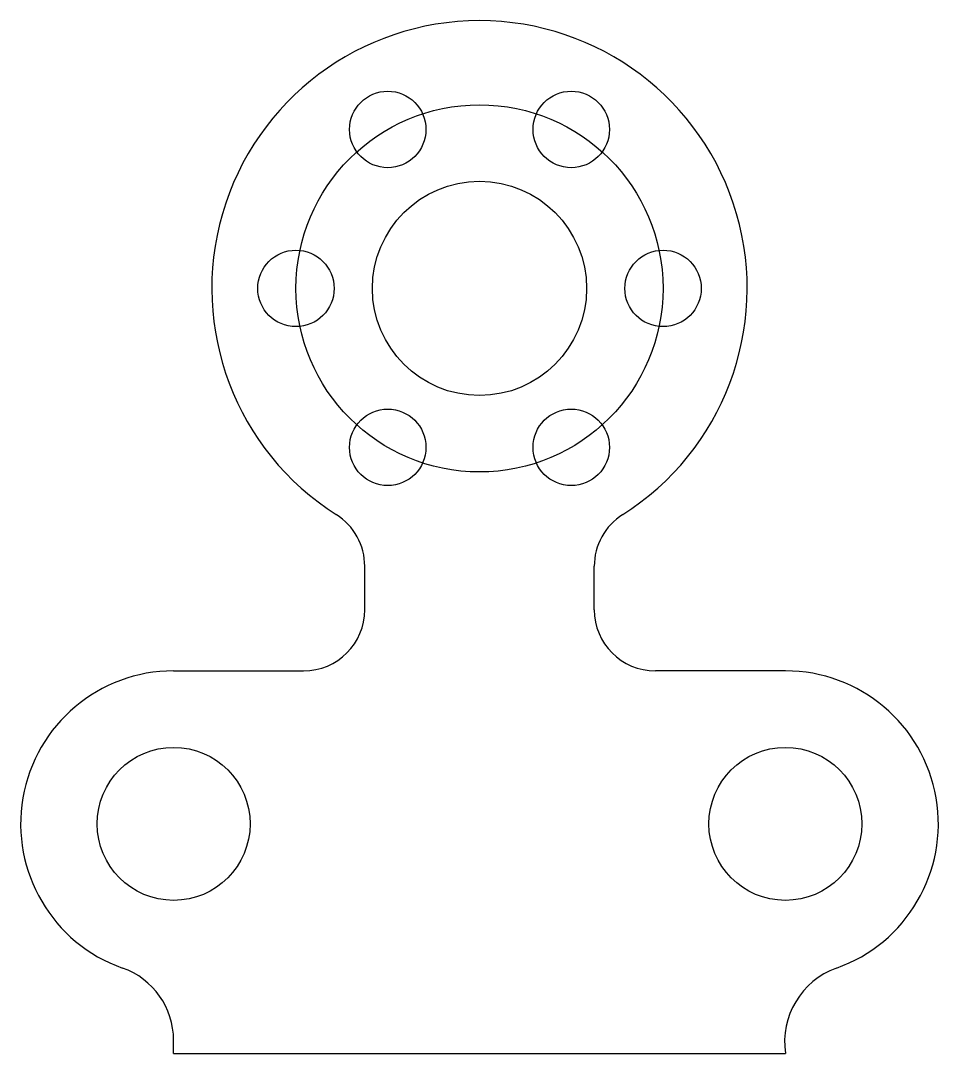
# Model space of a CAD drawing. Header units: inches. Extents: x 40 to 160, y 80 to 215.
import ezdxf

# ---------------------------------------------------------------- set-up
doc = ezdxf.new("R2010")
doc.units = ezdxf.units.IN
doc.header["$MEASUREMENT"] = 0

# ---------------------------------------------------------------- blocks, each defined once
blk = doc.blocks.new('*U2')
blk.add_circle((0, 0), 5)
blk = doc.blocks.new('*U3')
at = {"color": 0, "linetype": 'ByBlock', "lineweight": -2, "transparency": 16777216}
for p, rotation in [((88, 200.78), 120), ((112, 200.78), 60.00000000000001), ((76, 180), 180), ((88, 159.22), 239.9999999999999), ((112, 159.22), 299.9999999999999)]:
    blk.add_blockref('*U2', p, dxfattribs=dict(at, rotation=rotation))
blk.add_blockref('*U2', (124, 180), dxfattribs=at)

msp = doc.modelspace()

# ---------------------------------------------------------------- linework, layer by layer
for p, q in [((85, 138), (85, 143.67)), ((115, 138), (115, 143.67)), ((60, 130), (77, 130)), ((140, 130), (123, 130)), ((60, 80), (60, 81.72)), ((60, 80), (140, 80))]:
    msp.add_line(p, q)
for centre, radius in [((100, 180), 24), ((100, 180), 14), ((60, 110), 10), ((140, 110), 10)]:
    msp.add_circle(centre, radius)
for centre, radius, start, end in [((100, 180), 35, 302.336, 237.664), ((77, 143.67), 8, 0, 57.664), ((123, 143.67), 8, 122.336, 180), ((77, 138), 8, 270, 0), ((123, 138), 8, 180, 270), ((60, 110), 20, 90, 250.5288), ((140, 110), 20, 289.4712, 90), ((50, 81.72), 10, 0, 70.5288), ((150.18, 81.47), 10.29, 109.9815, 188.2395)]:
    msp.add_arc(centre, radius, start, end)

# ---------------------------------------------------------------- block references
msp.add_blockref('*U3', (0, 0))

doc.saveas('drawing.dxf')
